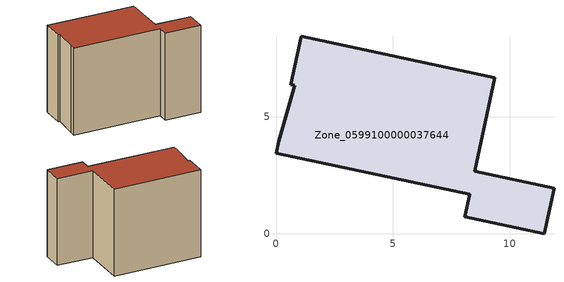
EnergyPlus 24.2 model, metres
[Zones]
Zone_0599100000037644
 floor ground (C_G): 9.36,6.68 8.5,2.67 11.89,1.94 11.46,0 8.08,0.72 8.29,1.7 0,3.45 0.12,3.96 0.81,6.34 0.63,6.38 1.07,8.45 z0
 wall outside (C_F): 8.5,2.67 9.36,6.68 1.07,8.45 0.63,6.38 0.81,6.34 0.12,3.96 0,3.45 8.29,1.7 8.08,0.72 11.46,0 11.89,1.94 8.5,2.67 z0:8.41
 roof outside (C_R): 0.81,6.34 0.12,3.96 0,3.45 8.29,1.7 8.08,0.72 11.46,0 11.89,1.94 8.5,2.67 9.36,6.68 1.07,8.45 0.63,6.38 z8.41
[BUILDING]
Pand.0599100000037644: North Axis=0; Terrain=City; Loads Convergence Tolerance Value=0.04; Temperature Convergence Tolerance Value=0.4; Solar Distribution=FullExterior; Maximum Number of Warmup Days=25; Minimum Number of Warmup Days=1
[Site:Location]
Rotterdam.The.Hague.AP_ZH_NLD Design_Conditions: Latitude=51.96; Longitude=4.45; Time Zone=1; Elevation=-4.5
[SITE:GROUNDTEMPERATURE:BUILDINGSURFACE]
18, 18, 18, 18, 18, 18, 18, 18, 18, 18, 18, 18
[MATERIAL] Thermal Absorptance=0.9; Solar Absorptance=0.7; Visible Absorptance=0.7
Name | Roughness | Thickness | Conductivity | Density | Specific Heat
G.TI.1975-1991 | MediumSmooth | 0.15 | 0.288461 | 540 | 1210
F.TI.1975-1991 | Rough | 0.3 | 0.230769 | 1920 | 840
R.TI.1975-1991 | MediumRough | 0.2 | 0.153846 | 1500 | 1000
[CONSTRUCTION]
C_G: G.TI.1975-1991
C_F: F.TI.1975-1991
C_R: R.TI.1975-1991
[ZONE]
Zone_0599100000037644: Type=1; Multiplier=1; Ceiling Height=Autocalculate; Volume=Autocalculate; Floor Area=autocalculate; Part of Total Floor Area=Yes
[ZONEINFILTRATION:DESIGNFLOWRATE]
Infil_Zone_0599100000037644: Zone or ZoneList or Space or SpaceList=Zone_0599100000037644; Schedule=AlwaysOn; Design Flow Rate Calculation Method=Flow/Area; Flow Rate per Floor Area=0.003; Constant Term Coefficient=1; Temperature Term Coefficient=0; Velocity Term Coefficient=0; Velocity Squared Term Coefficient=0
[HVACTEMPLATE:ZONE:IDEALLOADSAIRSYSTEM]
Zone_0599100000037644: Maximum Heating Supply Air Temperature=50; Minimum Cooling Supply Air Temperature=13; Maximum Heating Supply Air Humidity Ratio=0.0156; Minimum Cooling Supply Air Humidity Ratio=0.0077; Heating Limit=NoLimit; Cooling Limit=NoLimit; Dehumidification Control Type=ConstantSensibleHeatRatio; Cooling Sensible Heat Ratio=0.7; Dehumidification Setpoint=60; Humidification Control Type=None; Humidification Setpoint=30; Outdoor Air Method=None; Outdoor Air Flow Rate per Person=0.00944; Outdoor Air Flow Rate per Zone Floor Area=0; Outdoor Air Flow Rate per Zone=0; Demand Controlled Ventilation Type=None; Outdoor Air Economizer Type=NoEconomizer; Heat Recovery Type=None; Sensible Heat Recovery Effectiveness=0.7; Latent Heat Recovery Effectiveness=0.65
[ZONECONTROL:THERMOSTAT]
ThermostatControl_Zone_0599100000037644: Zone or ZoneList=Zone_0599100000037644; Control Type Schedule=DualSetpointControlType; Control 1=Thermostat_Zone_0599100000037644; Temperature Difference Between Cutout And Setpoint=0
[THERMOSTATSETPOINT:DUALSETPOINT]
Thermostat_Zone_0599100000037644: Heating Setpoint Temperature Schedule=HeatingSetpoint_Zone_0599100000037644; Cooling Setpoint Temperature Schedule=CoolingSetpoint_Zone_0599100000037644
[SCHEDULE:COMPACT]
HeatingSetpoint_Zone_0599100000037644: Through: 12/31, For: AllDays, Until: 24:00, 21
CoolingSetpoint_Zone_0599100000037644: Through: 12/31, For: AllDays, Until: 24:00, 24
DualSetpointControlType: Through: 12/31, For: AllDays, Until: 24:00, 4
AlwaysOn: Through: 12/31, For: AllDays, Until: 24:00, 1
